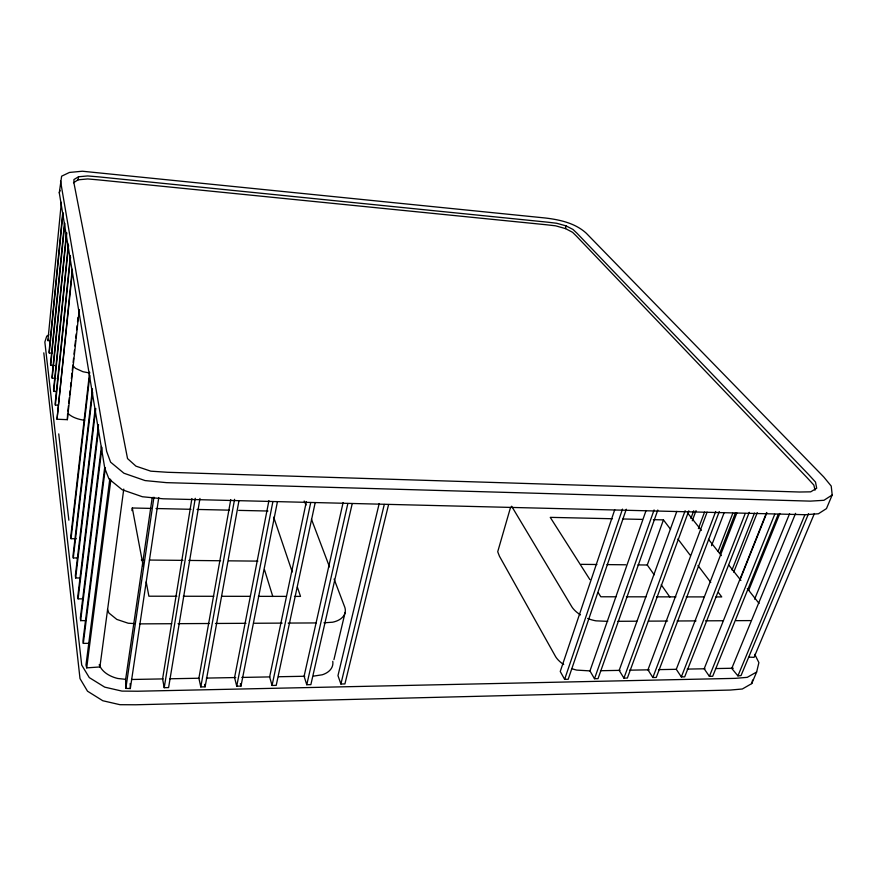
<?xml version="1.0" encoding="UTF-8"?>
<svg xmlns="http://www.w3.org/2000/svg" width="876" height="876" viewBox="0 0 876 876"><rect width="100%" height="100%" fill="white"/><g stroke="black" fill="none" stroke-linecap="round" stroke-linejoin="round"><path stroke-width="1.31" d="M50.578 340.863L47.895 340.6L47.994 339.22M47.895 340.6L61.364 202.312M62.689 212.934L49.078 351.506L49.242 352.951L51.969 353.105M49.242 352.951L63.028 212.824M64.474 223.358L50.523 363.847L50.698 365.347L54.334 365.544M50.698 365.347L64.824 223.292M66.445 232.896L52.023 376.603L52.199 378.147L55.889 378.344M52.199 378.147L66.795 232.874M68.339 244.174L53.567 389.787L53.754 391.386L56.25 391.506M53.754 391.386L68.58 245.455M70.321 255.77L55.166 403.42L55.363 405.062L57.904 405.183M55.363 405.062L70.562 257.205M72.226 269.25L57.017 419.232L67.364 419.67L79.256 309.633M57.017 419.232L72.478 270.629M59.294 192.84L61.627 176.185L69.467 172.441L82.366 171.225L545.069 217.971C559.665 219.679 575.203 223.051 586.329 233.279L823.725 476.938L831.225 486.07L832.2 494.962L826.462 508.606L818.414 513.763L805.405 514.716L163.166 498.794L142.383 496.747L122.169 489.728L108.996 478.997L104.781 468.277L59.294 192.84L60.006 190.399M67.583 413.899L67.364 419.67M67.868 411.183L68.459 405.763M68.755 403.048L69.335 397.616M69.631 394.912L70.069 390.838M70.507 386.765L70.945 382.702M71.383 378.629L71.974 373.198M72.27 370.493L72.85 365.062M73.146 362.346L73.584 358.284M74.022 354.211L74.46 350.137M74.898 346.075L75.489 340.644M75.785 337.939L76.223 333.865M76.661 329.792L77.099 325.73M77.537 321.656L77.975 317.583M89.637 372.114L70.77 536.451L71.033 538.685L76.278 538.762M71.033 538.685L89.823 375.344M92.473 388.834L73.015 555.603L73.288 557.924L77.296 557.968M73.288 557.924L92.659 392.251M95.112 409.015L75.358 575.543L75.643 577.963L79.727 577.985M75.643 577.963L95.791 408.457M98.528 424.575L77.8 596.326L78.095 598.856L83.1 598.856M78.095 598.856L98.572 429.536M101.43 446.399L80.34 617.996L80.647 620.635L85.76 620.613M80.647 620.635L101.988 447.406M104.649 467.784L82.99 640.63L83.319 643.389L88.531 643.334M83.319 643.389L105.394 467.554M109.828 478.657L85.99 665.004L86.702 667.873L99.897 666.943L123.757 489.082M86.702 667.873L110.847 479.884M131.937 510.631L132.298 507.992L151.274 508.419M152.249 497.404L125.618 679.535L125.837 688.394L130.327 688.547L158.775 497.524M125.837 688.394L153.935 497.174M815.041 490.166L813.848 485.063L807.256 477.869L576.43 236.093L572.575 232.315L565.578 228.625L566.005 225.866L556.665 223.26L547.61 222.175L98.659 176.864L87.699 175.934L78.544 176.766L73.912 179.558L74.044 183.489L127.535 458.575L135.933 466.141L150.781 471.168L167.502 472.284L799.416 492.016L810.694 491.841L816.695 488.239L815.501 482.063L808.887 474.836L577.021 233.268L573.003 229.457L566.005 225.866M73.485 182.777L78.052 179.832L78.544 176.766M191.899 498.532L162.586 678.911L164.217 687.693L168.597 687.594L199.958 498.422M164.217 687.693L195.249 498.313M238.951 500.765L205.104 686.839L200.801 686.926L198.885 678.232L230.771 499.572M200.801 686.926L234.571 499.309M268.921 500.601L234.571 677.564L236.739 686.182L240.977 686.094L277.418 501.74M236.739 686.182L272.885 501.62M306.359 501.609L269.633 676.907L272.064 685.448L276.214 685.361L315.174 502.693M272.064 685.448L310.717 502.583M343.118 502.539L304.092 676.261L306.775 684.725L310.86 684.638L352.218 503.623M306.775 684.725L347.849 503.525M333.931 659.65L345.122 612.488M379.199 503.514L337.972 675.626L340.895 684.014L344.914 683.926L388.583 504.554M43.8 352.853L80.001 678.593L87.501 691.186L102.81 700.745L119.979 704.698L135.747 704.775L730.354 690.047L742.344 688.996L751.728 683.598L756.645 672.012L758.89 662.628L754.773 654.339M340.895 684.014L384.29 504.445M751.728 683.598L752.593 680.05M510.588 507.237L497.721 551.749L499.44 556.205L555.712 656.836A23.663 13.458 20.9 0 0 563.695 664.545M614.722 509.755L560.246 671.476L564.626 679.349L568.195 679.272L626.274 509.219M564.626 679.349L622.486 509.12M646.05 510.544L589.953 670.917L594.497 678.725L598.023 678.659L657.81 510.018M594.497 678.725L654.087 509.931M654.175 574.776L647.276 565.009L663.439 519.884L653.376 519.665M676.82 511.376L619.179 670.37L623.909 678.123L627.369 678.046L688.81 510.796M623.909 678.123L685.152 510.708M690.879 518.472L693.726 510.763M692.281 520.782L696.059 510.588M698.391 528.622L704.567 512.088M707.107 512.131L647.955 669.833L652.85 677.52L656.255 677.444L719.284 511.573M652.85 677.52L715.692 511.485M711.531 545.715L724.2 512.559M718.112 551.343L732.818 513.226M719.776 553.435L735.522 512.723M749.254 512.329L684.693 676.852L681.331 676.918L676.283 669.308L736.858 512.942M681.331 676.918L745.224 513.5M731.997 570.002L754.455 513.106M733.716 572.17L757.269 512.668M766.631 512.471L704.173 668.782L709.385 676.338L712.692 676.272L778.216 514.332M740.045 579.835L766.796 512.909M709.385 676.338L774.745 514.256M748.706 590.336L779.859 513.445M754.608 599.162L789.583 513.697M795.594 513.347L731.756 668.432L737.92 675.878L741.019 675.593L808.515 513.752M737.92 675.878L804.759 515.11M814.406 513.5L754.061 657.361L749.1 657.131M832.2 494.962L823.955 500.295L810.311 501.127L166.44 482.643L145.055 480.574L123.921 473.226L110.595 462.156L106.642 451.37L60.543 181.091M48.957 334.873L46.724 336.154L44.851 342.045L81.709 665.081L89.286 677.597L104.704 687.134L121.95 691.098L137.817 691.23L735.194 678.363L747.25 677.345L756.645 672.012M313.761 676.086L322.269 674.783A24.9 15.746 12.4 0 0 332.77 661.336M78.052 179.832L87.72 178.934L98.616 179.898L546.613 224.793L555.647 225.833L565.578 228.625M323.967 622.814L332.617 622.212A25.612 15.286 12.5 0 0 344.257 605.863L334.106 579.069M131.488 679.491L163.199 678.9M169.725 678.78L198.918 678.232M206.353 678.09L235.732 677.542M241.809 677.433L269.852 676.907M278.459 676.743L304.771 676.25M590.271 670.917L576.726 670.096A23.663 13.458 20.9 0 1 571.743 668.596M600.476 670.72L620.033 670.359M629.548 670.184L649.247 669.812M658.61 669.636L676.294 669.308M687.167 669.1L704.994 668.771M715.451 668.574L733.289 668.235M139.525 623.876L171.674 623.712M178.036 623.668L209.276 623.504M215.452 623.471L246.014 623.307M254.489 623.263L282.149 623.11M288.149 623.077L316.159 622.935M607.747 621.358L595.987 620.843A24.298 13.02 20.2 0 1 587.621 618.467M617.876 621.303L636.797 621.204M648.382 621.139L667.6 621.04M677.126 620.985L696.026 620.887M705.41 620.832L722.788 620.745M736.19 620.668L750.371 620.591M176.853 596.238L148.887 596.206L146.193 581.894M183.292 596.249L213.81 596.293M222 596.293L250.35 596.337M258.354 596.348L285.74 596.381M294.456 596.392L300.512 596.403L297.424 587.292M615.97 596.797L600.827 596.775L598.177 592.614M626.362 596.808L646.006 596.83M656.452 596.852L675.911 596.874M686.171 596.885L703.811 596.906M715.955 596.917L721.758 596.928L718.703 592.899M141.299 559.961L143.609 559.983M149.391 560.049L182.974 560.377M188.756 560.432L220.61 560.75M228.724 560.837L257.894 561.122M581.095 564.341L596.917 564.505M607.002 564.604L625.76 564.79M637.925 564.91L647.276 565.009M156.016 508.518L190.99 509.306M197.023 509.438L229.293 510.16M238.688 510.38L267.968 511.026M612.466 518.745L550.248 517.355L589.898 579.616M622.945 518.975L642.404 519.413M134.488 623.592L128.203 623.23L116.793 619.398L108.887 612.992L107.496 609.455M125.301 679.294L117.822 678.495A26.411 16.983 4.9 0 1 99.306 664.534M89.571 372.979L83.001 371.742L75.435 368.303L73.069 365.763M687.54 512.931L701.402 530.352M708.454 539.288L721.342 555.625M728.81 565.097L740.932 580.46M747.305 588.541L759.054 603.422M663.439 519.884L670.556 529.29M677.914 539.003L690.135 555.154M697.997 565.535L710.786 582.441M661.216 584.763L669.866 597.038M511.639 506.229L571.119 605.612A24.298 13.02 20.2 0 0 580.503 614.897M304.169 501.028L306.009 505.058M311.451 519.205L329.507 566.914M273.684 517.179L292.245 571.973M264.486 569.739L272.808 596.512M99.404 665.037L99.897 666.943M240.342 683.63L240.977 686.094M204.546 684.353L205.104 686.839M132.298 507.992L143.215 566.038M58.736 433.894L68.865 520.191M130.174 683.499L130.327 688.547M84.622 420.272A20.411 9.855 6.1 0 1 67.89 413.22"/></g></svg>
